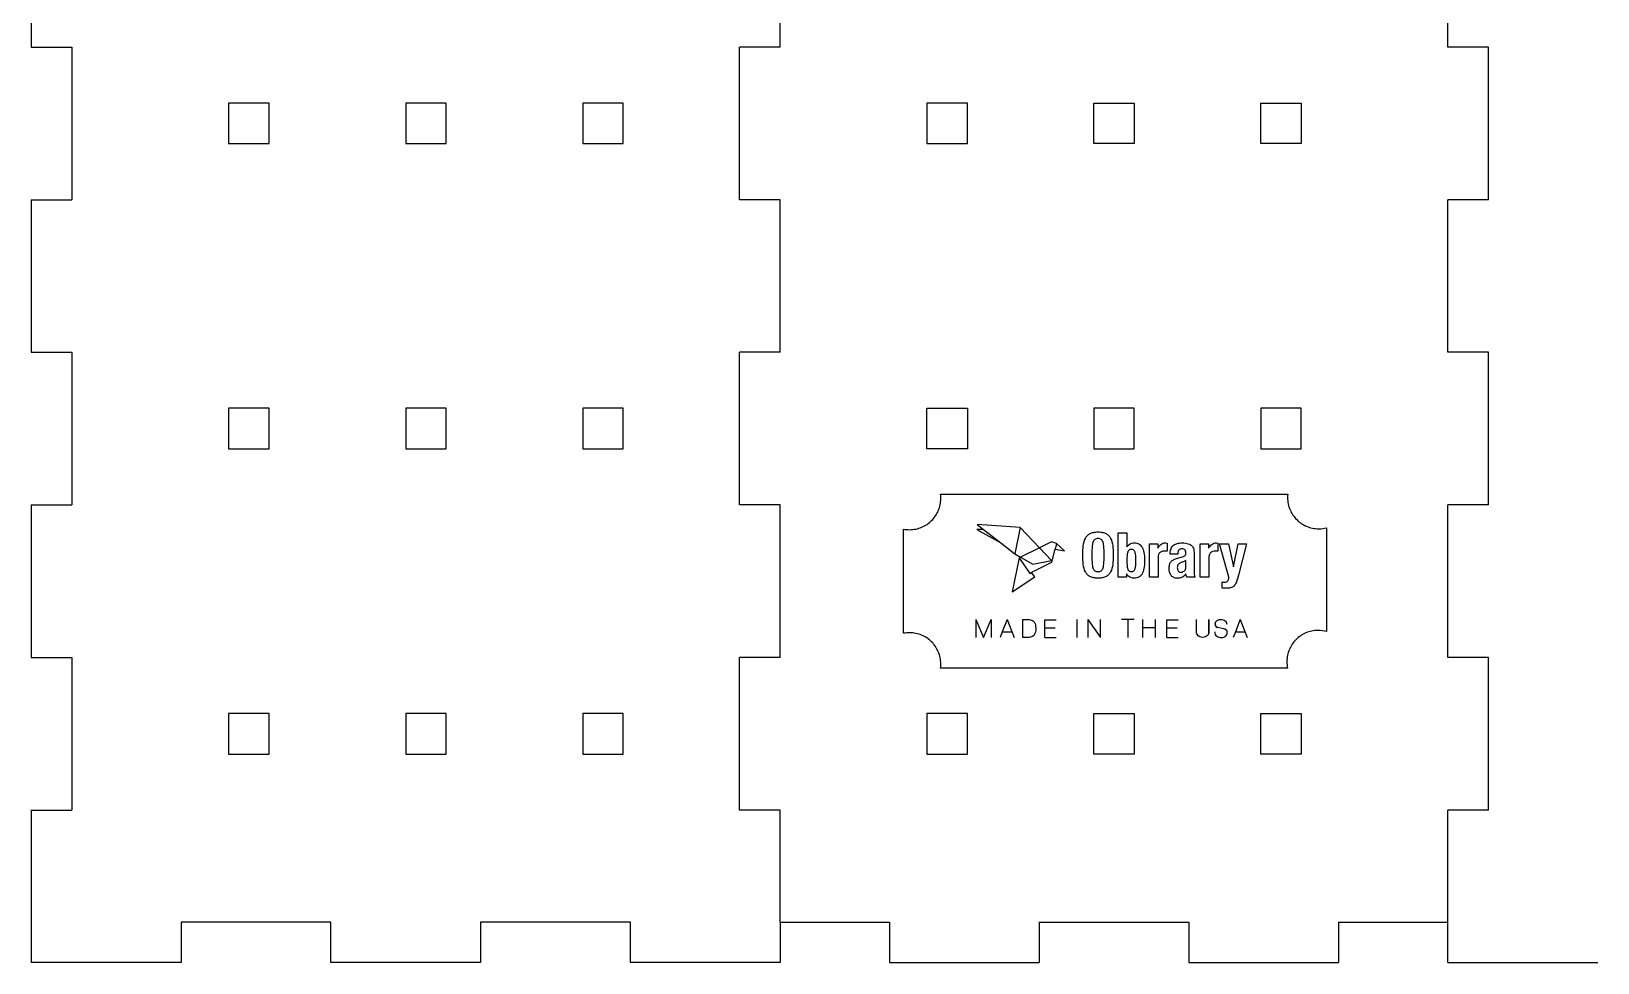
# Model space of a CAD drawing. Extents: x -198 to 198, y -259 to 259.
# Drawn here: x -197.1 to 2.1, y -71.3 to 47.2 of the extents above; entities that cross this region are included whole.
import ezdxf

# ---------------------------------------------------------------- set-up
doc = ezdxf.new("R2010")
doc.units = 0
doc.header["$MEASUREMENT"] = 0
doc.layers.get('0').update_dxf_attribs({"linetype": 'CONTINUOUS'})

msp = doc.modelspace()

# ---------------------------------------------------------------- linework, layer by layer
for p, q in [((-197.14, 64.65), (-197.14, 45.23)), ((-101.89, 45.23), (-101.89, 64.65)), ((-16.95, 45.23), (-16.95, 64.65)), ((-197.14, 45.23), (-191.99, 45.23)), ((-191.99, 45.23), (-191.99, 25.81)), ((-107.05, 25.81), (-107.05, 45.23)), ((-101.89, 45.23), (-107.05, 45.23)), ((-11.8, 45.23), (-16.95, 45.23)), ((-11.8, 25.81), (-11.8, 45.23)), ((-166.88, 38.1), (-172.04, 38.1)), ((-172.04, 38.1), (-172.04, 32.94)), ((-166.88, 32.94), (-166.88, 38.1)), ((-149.52, 38.1), (-149.52, 32.94)), ((-144.36, 38.1), (-149.52, 38.1)), ((-144.36, 32.94), (-144.36, 38.1)), ((-126.99, 38.1), (-126.99, 32.94)), ((-121.84, 38.1), (-126.99, 38.1)), ((-121.84, 32.94), (-121.84, 38.1)), ((-78.08, 38.1), (-83.23, 38.1)), ((-83.23, 38.1), (-83.23, 32.94)), ((-78.08, 32.94), (-78.08, 38.1)), ((-62, 38.1), (-56.84, 38.1)), ((-62, 32.94), (-62, 38.1)), ((-56.84, 38.1), (-56.84, 32.94)), ((-40.76, 32.94), (-40.76, 38.1)), ((-40.76, 38.1), (-35.61, 38.1)), ((-35.61, 38.1), (-35.61, 32.94)), ((-172.04, 32.94), (-166.88, 32.94)), ((-149.52, 32.94), (-144.36, 32.94)), ((-126.99, 32.94), (-121.84, 32.94)), ((-83.23, 32.94), (-78.08, 32.94)), ((-56.84, 32.94), (-62, 32.94)), ((-35.61, 32.94), (-40.76, 32.94)), ((-197.14, 25.81), (-197.14, 6.38)), ((-197.14, 25.81), (-191.99, 25.81)), ((-101.89, 25.81), (-107.05, 25.81)), ((-101.89, 6.38), (-101.89, 25.81)), ((-11.8, 25.81), (-16.95, 25.81)), ((-16.95, 6.38), (-16.95, 25.81)), ((-197.14, 6.38), (-191.99, 6.38)), ((-191.99, 6.38), (-191.99, -13.04)), ((-101.89, 6.38), (-107.05, 6.38)), ((-107.05, -13.04), (-107.05, 6.38)), ((-11.8, 6.38), (-16.95, 6.38)), ((-11.8, -13.04), (-11.8, 6.38)), ((-166.88, -0.75), (-172.04, -0.75)), ((-172.04, -0.75), (-172.04, -5.91)), ((-166.88, -5.91), (-166.88, -0.75)), ((-149.52, -0.75), (-149.52, -5.91)), ((-144.36, -0.75), (-149.52, -0.75)), ((-144.36, -5.91), (-144.36, -0.75)), ((-126.99, -0.75), (-126.99, -5.91)), ((-121.84, -0.75), (-126.99, -0.75)), ((-121.84, -5.91), (-121.84, -0.75)), ((-83.23, -5.91), (-83.23, -0.75)), ((-83.23, -0.75), (-78.08, -0.75)), ((-78.08, -0.75), (-78.08, -5.91)), ((-56.84, -0.75), (-62, -0.75)), ((-62, -0.75), (-62, -5.91)), ((-56.84, -5.91), (-56.84, -0.75)), ((-35.61, -0.75), (-40.76, -0.75)), ((-40.76, -0.75), (-40.76, -5.91)), ((-35.61, -5.91), (-35.61, -0.75)), ((-172.04, -5.91), (-166.88, -5.91)), ((-149.52, -5.91), (-144.36, -5.91)), ((-126.99, -5.91), (-121.84, -5.91)), ((-78.08, -5.91), (-83.23, -5.91)), ((-62, -5.91), (-56.84, -5.91)), ((-40.76, -5.91), (-35.61, -5.91)), ((-81.47, -11.95), (-81.5, -11.68)), ((-81.5, -11.68), (-37.32, -11.68)), ((-81.46, -12.23), (-81.47, -11.95)), ((-37.34, -11.9), (-37.35, -12.11)), ((-37.32, -11.68), (-37.34, -11.9)), ((-197.14, -13.04), (-197.14, -32.47)), ((-197.14, -13.04), (-191.99, -13.04)), ((-101.89, -13.04), (-107.05, -13.04)), ((-101.89, -32.47), (-101.89, -13.04)), ((-81.85, -13.95), (-81.78, -13.78)), ((-81.78, -13.78), (-81.7, -13.6)), ((-81.7, -13.6), (-81.64, -13.41)), ((-81.64, -13.41), (-81.59, -13.22)), ((-81.59, -13.22), (-81.54, -13.03)), ((-81.54, -13.03), (-81.51, -12.84)), ((-81.51, -12.84), (-81.48, -12.64)), ((-81.48, -12.64), (-81.47, -12.43)), ((-81.47, -12.43), (-81.46, -12.23)), ((-37.35, -12.11), (-37.34, -12.32)), ((-37.34, -12.32), (-37.33, -12.52)), ((-37.33, -12.52), (-37.3, -12.72)), ((-37.3, -12.72), (-37.26, -12.91)), ((-37.26, -12.91), (-37.22, -13.11)), ((-37.22, -13.11), (-37.17, -13.29)), ((-37.17, -13.29), (-37.1, -13.48)), ((-37.1, -13.48), (-37.03, -13.66)), ((-37.03, -13.66), (-36.95, -13.84)), ((-36.95, -13.84), (-36.87, -14.01)), ((-16.95, -32.47), (-16.95, -13.04)), ((-11.8, -13.04), (-16.95, -13.04)), ((-84.07, -15.96), (-83.89, -15.89)), ((-83.89, -15.89), (-83.71, -15.81)), ((-83.71, -15.81), (-83.54, -15.72)), ((-83.54, -15.72), (-83.38, -15.63)), ((-83.38, -15.63), (-83.21, -15.52)), ((-83.21, -15.52), (-83.06, -15.41)), ((-83.06, -15.41), (-82.91, -15.29)), ((-82.91, -15.29), (-82.76, -15.17)), ((-82.76, -15.17), (-82.63, -15.04)), ((-82.63, -15.04), (-82.49, -14.9)), ((-82.49, -14.9), (-82.37, -14.76)), ((-82.37, -14.76), (-82.25, -14.61)), ((-82.25, -14.61), (-82.14, -14.45)), ((-82.14, -14.45), (-82.04, -14.29)), ((-82.04, -14.29), (-81.94, -14.12)), ((-81.94, -14.12), (-81.85, -13.95)), ((-71.34, -15.91), (-76.83, -15.55)), ((-76.83, -15.55), (-76.03, -16.17)), ((-71.34, -15.91), (-72.03, -19.27)), ((-68.9, -18.51), (-71.34, -15.91)), ((-36.87, -14.01), (-36.77, -14.17)), ((-36.77, -14.17), (-36.67, -14.33)), ((-36.67, -14.33), (-36.56, -14.49)), ((-36.56, -14.49), (-36.44, -14.64)), ((-36.44, -14.64), (-36.32, -14.78)), ((-36.32, -14.78), (-36.18, -14.92)), ((-36.18, -14.92), (-36.05, -15.05)), ((-36.05, -15.05), (-35.9, -15.18)), ((-35.9, -15.18), (-35.75, -15.3)), ((-35.75, -15.3), (-35.6, -15.41)), ((-35.6, -15.41), (-35.44, -15.51)), ((-35.44, -15.51), (-35.27, -15.6)), ((-35.27, -15.6), (-35.1, -15.69)), ((-35.1, -15.69), (-34.92, -15.77)), ((-34.92, -15.77), (-34.74, -15.84)), ((-34.74, -15.84), (-34.56, -15.91)), ((-34.56, -15.91), (-34.37, -15.96)), ((-86.22, -16.12), (-86.03, -16.16)), ((-86.22, -29.39), (-86.22, -16.12)), ((-86.03, -16.16), (-85.84, -16.18)), ((-85.84, -16.18), (-85.64, -16.19)), ((-85.64, -16.19), (-85.44, -16.2)), ((-85.44, -16.2), (-85.23, -16.19)), ((-85.23, -16.19), (-85.03, -16.18)), ((-85.03, -16.18), (-84.83, -16.15)), ((-84.83, -16.15), (-84.63, -16.12)), ((-84.63, -16.12), (-84.44, -16.08)), ((-84.44, -16.08), (-84.25, -16.02)), ((-84.25, -16.02), (-84.07, -15.96)), ((-76.87, -16.17), (-73.81, -17.89)), ((-76.03, -16.17), (-76.87, -16.17)), ((-76.03, -16.17), (-73.81, -17.89)), ((-73.81, -17.89), (-72.03, -19.27)), ((-67.36, -17.75), (-68.9, -18.51)), ((-66.72, -17.96), (-67.36, -17.75)), ((-63.29, -17.98), (-63.23, -17.74)), ((-63.23, -17.74), (-63.16, -17.52)), ((-63.16, -17.52), (-63.07, -17.31)), ((-63.07, -17.31), (-63.01, -17.21)), ((-63.01, -17.21), (-62.96, -17.12)), ((-62.96, -17.12), (-62.89, -17.04)), ((-62.89, -17.04), (-62.82, -16.96)), ((-62.82, -16.96), (-62.75, -16.89)), ((-62.75, -16.89), (-62.67, -16.82)), ((-62.67, -16.82), (-62.58, -16.76)), ((-62.58, -16.76), (-62.48, -16.7)), ((-62.48, -16.7), (-62.38, -16.65)), ((-62.38, -16.65), (-62.27, -16.61)), ((-62.27, -16.61), (-62.16, -16.57)), ((-62.16, -16.57), (-62.03, -16.54)), ((-62.11, -17.81), (-62.14, -17.94)), ((-62.06, -17.69), (-62.11, -17.81)), ((-62, -17.59), (-62.06, -17.69)), ((-62.03, -16.54), (-61.9, -16.52)), ((-61.94, -17.51), (-62, -17.59)), ((-61.87, -17.44), (-61.94, -17.51)), ((-61.9, -16.52), (-61.76, -16.5)), ((-61.78, -17.39), (-61.87, -17.44)), ((-61.69, -17.35), (-61.78, -17.39)), ((-61.76, -16.5), (-61.62, -16.49)), ((-61.58, -17.33), (-61.69, -17.35)), ((-61.62, -16.49), (-61.46, -16.48)), ((-61.46, -17.32), (-61.58, -17.33)), ((-61.46, -16.48), (-61.3, -16.49)), ((-61.34, -17.33), (-61.46, -17.32)), ((-61.23, -17.35), (-61.34, -17.33)), ((-61.3, -16.49), (-61.16, -16.5)), ((-61.14, -17.39), (-61.23, -17.35)), ((-61.16, -16.5), (-61.02, -16.52)), ((-61.05, -17.44), (-61.14, -17.39)), ((-60.98, -17.51), (-61.05, -17.44)), ((-61.02, -16.52), (-60.88, -16.54)), ((-60.91, -17.59), (-60.98, -17.51)), ((-60.86, -17.69), (-60.91, -17.59)), ((-60.88, -16.54), (-60.76, -16.57)), ((-60.81, -17.81), (-60.86, -17.69)), ((-60.77, -17.94), (-60.81, -17.81)), ((-60.76, -16.57), (-60.64, -16.61)), ((-60.64, -16.61), (-60.54, -16.65)), ((-60.54, -16.65), (-60.43, -16.7)), ((-60.43, -16.7), (-60.34, -16.76)), ((-60.34, -16.76), (-60.25, -16.82)), ((-60.25, -16.82), (-60.17, -16.89)), ((-60.17, -16.89), (-60.1, -16.96)), ((-60.1, -16.96), (-60.03, -17.04)), ((-60.03, -17.04), (-59.96, -17.12)), ((-59.96, -17.12), (-59.9, -17.21)), ((-59.9, -17.21), (-59.85, -17.31)), ((-59.85, -17.31), (-59.76, -17.52)), ((-59.76, -17.52), (-59.69, -17.74)), ((-59.69, -17.74), (-59.63, -17.98)), ((-58.89, -16.59), (-57.79, -16.59)), ((-58.89, -22.26), (-58.89, -16.59)), ((-57.79, -16.59), (-57.79, -18.39)), ((-57.27, -17.95), (-57.14, -17.91)), ((-57.14, -17.91), (-57, -17.89)), ((-57, -17.89), (-56.86, -17.88)), ((-56.86, -17.88), (-56.69, -17.89)), ((-56.69, -17.89), (-56.54, -17.91)), ((-56.54, -17.91), (-56.4, -17.95)), ((-53.32, -17.99), (-53.18, -17.93)), ((-53.18, -17.93), (-53.03, -17.89)), ((-53.03, -17.89), (-52.87, -17.88)), ((-52.87, -17.88), (-52.67, -17.9)), ((-52.67, -17.9), (-52.67, -18.94)), ((-51.36, -17.95), (-51.23, -17.92)), ((-51.23, -17.92), (-51.08, -17.9)), ((-51.08, -17.9), (-50.93, -17.88)), ((-50.93, -17.88), (-50.78, -17.88)), ((-50.78, -17.88), (-50.55, -17.89)), ((-50.55, -17.89), (-50.34, -17.91)), ((-50.34, -17.91), (-50.15, -17.94)), ((-46.86, -17.99), (-46.72, -17.93)), ((-46.72, -17.93), (-46.57, -17.89)), ((-46.57, -17.89), (-46.41, -17.88)), ((-46.41, -17.88), (-46.21, -17.9)), ((-46.21, -17.9), (-46.21, -18.94)), ((-34.37, -15.96), (-34.18, -16)), ((-34.18, -16), (-33.98, -16.04)), ((-33.98, -16.04), (-33.78, -16.06)), ((-33.78, -16.06), (-33.58, -16.08)), ((-33.58, -16.08), (-33.38, -16.08)), ((-33.38, -16.08), (-33.12, -16.08)), ((-33.12, -16.08), (-32.87, -16.05)), ((-32.87, -16.05), (-32.63, -16.01)), ((-32.63, -16.01), (-32.38, -15.96)), ((-32.38, -15.96), (-32.38, -29.17)), ((-71.47, -19.77), (-72.36, -24.11)), ((-72.03, -19.27), (-71.3, -19.69)), ((-71.3, -19.69), (-71.47, -19.77)), ((-71.47, -19.77), (-70.15, -21.77)), ((-68.9, -18.51), (-71.3, -19.69)), ((-71.3, -19.69), (-69.74, -20.59)), ((-67.38, -20.13), (-68.9, -18.51)), ((-67.35, -20.33), (-66.92, -18.66)), ((-66.72, -17.96), (-66.92, -18.66)), ((-66.92, -18.66), (-65.72, -18.87)), ((-65.72, -18.87), (-66.72, -17.96)), ((-63.39, -19.11), (-63.38, -18.81)), ((-63.39, -19.43), (-63.39, -19.11)), ((-63.39, -19.75), (-63.39, -19.43)), ((-63.38, -20.05), (-63.39, -19.75)), ((-63.38, -18.81), (-63.36, -18.52)), ((-63.36, -18.52), (-63.33, -18.24)), ((-63.33, -18.24), (-63.29, -17.98)), ((-62.24, -18.9), (-62.25, -19.43)), ((-62.25, -19.43), (-62.24, -19.96)), ((-62.22, -18.46), (-62.24, -18.9)), ((-62.2, -18.27), (-62.22, -18.46)), ((-62.17, -18.1), (-62.2, -18.27)), ((-62.14, -17.94), (-62.17, -18.1)), ((-60.74, -18.1), (-60.77, -17.94)), ((-60.72, -18.27), (-60.74, -18.1)), ((-60.7, -18.46), (-60.72, -18.27)), ((-60.68, -18.9), (-60.7, -18.46)), ((-60.67, -19.43), (-60.68, -18.9)), ((-60.68, -19.96), (-60.67, -19.43)), ((-59.63, -17.98), (-59.59, -18.24)), ((-59.59, -18.24), (-59.56, -18.52)), ((-59.56, -18.52), (-59.54, -18.81)), ((-59.54, -18.81), (-59.53, -19.11)), ((-59.53, -19.75), (-59.54, -20.05)), ((-59.53, -19.11), (-59.53, -19.43)), ((-59.53, -19.43), (-59.53, -19.75)), ((-57.79, -18.39), (-57.69, -18.27)), ((-57.77, -19.52), (-57.79, -19.8)), ((-57.79, -19.8), (-57.79, -20.13)), ((-57.74, -19.27), (-57.77, -19.52)), ((-57.71, -19.17), (-57.74, -19.27)), ((-57.68, -19.08), (-57.71, -19.17)), ((-57.69, -18.27), (-57.59, -18.17)), ((-57.65, -18.99), (-57.68, -19.08)), ((-57.61, -18.92), (-57.65, -18.99)), ((-57.56, -18.86), (-57.61, -18.92)), ((-57.59, -18.17), (-57.49, -18.08)), ((-57.51, -18.81), (-57.56, -18.86)), ((-57.44, -18.77), (-57.51, -18.81)), ((-57.49, -18.08), (-57.38, -18.01)), ((-57.38, -18.74), (-57.44, -18.77)), ((-57.38, -18.01), (-57.27, -17.95)), ((-57.3, -18.73), (-57.38, -18.74)), ((-57.21, -18.72), (-57.3, -18.73)), ((-57.13, -18.73), (-57.21, -18.72)), ((-57.05, -18.74), (-57.13, -18.73)), ((-56.98, -18.77), (-57.05, -18.74)), ((-56.92, -18.81), (-56.98, -18.77)), ((-56.87, -18.86), (-56.92, -18.81)), ((-56.82, -18.92), (-56.87, -18.86)), ((-56.78, -18.99), (-56.82, -18.92)), ((-56.75, -19.08), (-56.78, -18.99)), ((-56.72, -19.17), (-56.75, -19.08)), ((-56.7, -19.27), (-56.72, -19.17)), ((-56.66, -19.52), (-56.7, -19.27)), ((-56.64, -19.8), (-56.66, -19.52)), ((-56.64, -20.13), (-56.64, -19.8)), ((-56.4, -17.95), (-56.27, -18.01)), ((-56.27, -18.01), (-56.15, -18.08)), ((-56.15, -18.08), (-56.05, -18.17)), ((-56.05, -18.17), (-55.95, -18.28)), ((-55.95, -18.28), (-55.86, -18.41)), ((-55.86, -18.41), (-55.79, -18.55)), ((-55.79, -18.55), (-55.72, -18.72)), ((-55.72, -18.72), (-55.67, -18.9)), ((-55.67, -18.9), (-55.62, -19.11)), ((-55.62, -19.11), (-55.59, -19.33)), ((-55.59, -19.33), (-55.56, -19.57)), ((-55.56, -19.57), (-55.55, -19.84)), ((-55.55, -19.84), (-55.54, -20.13)), ((-54.92, -17.99), (-53.87, -17.99)), ((-54.92, -22.26), (-54.92, -17.99)), ((-53.87, -17.99), (-53.87, -18.56)), ((-53.87, -18.56), (-53.77, -18.42)), ((-53.8, -19.5), (-53.82, -19.6)), ((-53.82, -19.6), (-53.82, -19.7)), ((-53.82, -19.7), (-53.82, -22.26)), ((-53.78, -19.42), (-53.8, -19.5)), ((-53.75, -19.34), (-53.78, -19.42)), ((-53.77, -18.42), (-53.67, -18.28)), ((-53.71, -19.27), (-53.75, -19.34)), ((-53.67, -19.2), (-53.71, -19.27)), ((-53.67, -18.28), (-53.56, -18.17)), ((-53.62, -19.15), (-53.67, -19.2)), ((-53.56, -19.1), (-53.62, -19.15)), ((-53.56, -18.17), (-53.45, -18.07)), ((-53.5, -19.06), (-53.56, -19.1)), ((-53.44, -19.02), (-53.5, -19.06)), ((-53.45, -18.07), (-53.32, -17.99)), ((-53.37, -18.99), (-53.44, -19.02)), ((-53.3, -18.97), (-53.37, -18.99)), ((-53.16, -18.94), (-53.3, -18.97)), ((-53.01, -18.93), (-53.16, -18.94)), ((-52.84, -18.93), (-53.01, -18.93)), ((-52.67, -18.94), (-52.84, -18.93)), ((-52.28, -19.2), (-52.27, -19.02)), ((-52.28, -19.3), (-52.28, -19.2)), ((-51.3, -19.3), (-52.28, -19.3)), ((-52.27, -19.02), (-52.25, -18.86)), ((-52.25, -18.86), (-52.21, -18.71)), ((-52.21, -18.71), (-52.16, -18.58)), ((-52.16, -18.58), (-52.1, -18.46)), ((-52.1, -18.46), (-52.02, -18.35)), ((-52.02, -18.35), (-51.94, -18.25)), ((-51.94, -18.25), (-51.84, -18.17)), ((-51.84, -18.17), (-51.73, -18.1)), ((-51.73, -18.1), (-51.62, -18.04)), ((-51.72, -19.95), (-51.6, -19.9)), ((-51.62, -18.04), (-51.49, -17.99)), ((-51.6, -19.9), (-51.34, -19.82)), ((-51.49, -17.99), (-51.36, -17.95)), ((-51.34, -19.82), (-50.72, -19.65)), ((-51.29, -19.06), (-51.3, -19.18)), ((-51.3, -19.18), (-51.3, -19.3)), ((-51.26, -18.96), (-51.29, -19.06)), ((-51.22, -18.86), (-51.26, -18.96)), ((-51.17, -18.78), (-51.22, -18.86)), ((-51.1, -18.71), (-51.17, -18.78)), ((-51.01, -18.67), (-51.1, -18.71)), ((-50.91, -18.64), (-51.01, -18.67)), ((-50.79, -18.63), (-50.91, -18.64)), ((-50.66, -18.64), (-50.79, -18.63)), ((-50.72, -19.65), (-50.6, -19.62)), ((-50.56, -18.66), (-50.66, -18.64)), ((-50.6, -19.62), (-50.51, -19.58)), ((-50.47, -18.71), (-50.56, -18.66)), ((-50.51, -19.58), (-50.44, -19.53)), ((-50.4, -18.77), (-50.47, -18.71)), ((-50.44, -19.53), (-50.38, -19.48)), ((-50.34, -18.84), (-50.4, -18.77)), ((-50.38, -19.48), (-50.33, -19.41)), ((-50.31, -18.93), (-50.34, -18.84)), ((-50.33, -19.41), (-50.3, -19.34)), ((-50.29, -19.04), (-50.31, -18.93)), ((-50.3, -19.34), (-50.29, -19.25)), ((-50.28, -19.15), (-50.29, -19.04)), ((-50.29, -19.25), (-50.28, -19.15)), ((-50.15, -17.94), (-49.99, -17.98)), ((-49.99, -17.98), (-49.84, -18.03)), ((-49.84, -18.03), (-49.72, -18.09)), ((-49.72, -18.09), (-49.61, -18.16)), ((-49.61, -18.16), (-49.52, -18.25)), ((-49.52, -18.25), (-49.44, -18.34)), ((-49.44, -18.34), (-49.38, -18.44)), ((-49.38, -18.44), (-49.33, -18.55)), ((-49.33, -18.55), (-49.29, -18.66)), ((-49.29, -18.66), (-49.26, -18.78)), ((-49.26, -18.78), (-49.25, -18.91)), ((-49.25, -18.91), (-49.24, -19.05)), ((-49.24, -19.05), (-49.23, -19.19)), ((-49.23, -19.19), (-49.23, -21.44)), ((-48.45, -22.26), (-48.45, -17.99)), ((-48.45, -17.99), (-47.41, -17.99)), ((-47.41, -17.99), (-47.41, -18.56)), ((-47.41, -18.56), (-47.3, -18.42)), ((-47.35, -19.6), (-47.36, -19.7)), ((-47.36, -19.7), (-47.36, -22.26)), ((-47.34, -19.5), (-47.35, -19.6)), ((-47.32, -19.42), (-47.34, -19.5)), ((-47.29, -19.34), (-47.32, -19.42)), ((-47.3, -18.42), (-47.21, -18.28)), ((-47.25, -19.27), (-47.29, -19.34)), ((-47.2, -19.2), (-47.25, -19.27)), ((-47.21, -18.28), (-47.1, -18.17)), ((-47.15, -19.15), (-47.2, -19.2)), ((-47.1, -19.1), (-47.15, -19.15)), ((-47.1, -18.17), (-46.98, -18.07)), ((-47.04, -19.06), (-47.1, -19.1)), ((-46.97, -19.02), (-47.04, -19.06)), ((-46.98, -18.07), (-46.86, -17.99)), ((-46.91, -18.99), (-46.97, -19.02)), ((-46.84, -18.97), (-46.91, -18.99)), ((-46.69, -18.94), (-46.84, -18.97)), ((-46.55, -18.93), (-46.69, -18.94)), ((-46.38, -18.93), (-46.55, -18.93)), ((-46.21, -18.94), (-46.38, -18.93)), ((-45.99, -17.99), (-44.85, -17.99)), ((-44.8, -22.26), (-45.99, -17.99)), ((-44.85, -17.99), (-44.22, -20.94)), ((-44.22, -20.94), (-43.64, -17.99)), ((-43.64, -17.99), (-42.55, -17.99)), ((-42.55, -17.99), (-43.58, -21.98)), ((-70.15, -21.77), (-69.94, -21.64)), ((-69.94, -21.64), (-69.88, -21.62)), ((-69.48, -22.2), (-69.94, -21.64)), ((-69.88, -21.62), (-67.35, -20.33)), ((-69.74, -20.59), (-67.38, -20.13)), ((-63.36, -20.34), (-63.38, -20.05)), ((-63.33, -20.62), (-63.36, -20.34)), ((-63.29, -20.88), (-63.33, -20.62)), ((-63.23, -21.12), (-63.29, -20.88)), ((-63.16, -21.34), (-63.23, -21.12)), ((-63.07, -21.55), (-63.16, -21.34)), ((-63.01, -21.64), (-63.07, -21.55)), ((-62.96, -21.73), (-63.01, -21.64)), ((-62.89, -21.82), (-62.96, -21.73)), ((-62.82, -21.9), (-62.89, -21.82)), ((-62.75, -21.97), (-62.82, -21.9)), ((-62.24, -19.96), (-62.22, -20.4)), ((-62.22, -20.4), (-62.2, -20.59)), ((-62.2, -20.59), (-62.17, -20.76)), ((-62.17, -20.76), (-62.14, -20.92)), ((-62.14, -20.92), (-62.11, -21.05)), ((-62.11, -21.05), (-62.06, -21.17)), ((-62.06, -21.17), (-62, -21.27)), ((-62, -21.27), (-61.94, -21.35)), ((-61.94, -21.35), (-61.87, -21.42)), ((-61.87, -21.42), (-61.78, -21.47)), ((-61.78, -21.47), (-61.69, -21.5)), ((-61.69, -21.5), (-61.58, -21.53)), ((-61.58, -21.53), (-61.46, -21.53)), ((-61.46, -21.53), (-61.34, -21.53)), ((-61.34, -21.53), (-61.23, -21.5)), ((-61.23, -21.5), (-61.14, -21.47)), ((-61.14, -21.47), (-61.05, -21.42)), ((-61.05, -21.42), (-60.98, -21.35)), ((-60.98, -21.35), (-60.91, -21.27)), ((-60.91, -21.27), (-60.86, -21.17)), ((-60.86, -21.17), (-60.81, -21.05)), ((-60.81, -21.05), (-60.77, -20.92)), ((-60.77, -20.92), (-60.74, -20.76)), ((-60.74, -20.76), (-60.72, -20.59)), ((-60.72, -20.59), (-60.7, -20.4)), ((-60.7, -20.4), (-60.68, -19.96)), ((-60.1, -21.9), (-60.17, -21.97)), ((-60.03, -21.82), (-60.1, -21.9)), ((-59.96, -21.73), (-60.03, -21.82)), ((-59.9, -21.64), (-59.96, -21.73)), ((-59.85, -21.55), (-59.9, -21.64)), ((-59.76, -21.34), (-59.85, -21.55)), ((-59.69, -21.12), (-59.76, -21.34)), ((-59.63, -20.88), (-59.69, -21.12)), ((-59.59, -20.62), (-59.63, -20.88)), ((-59.56, -20.34), (-59.59, -20.62)), ((-59.54, -20.05), (-59.56, -20.34)), ((-57.82, -21.81), (-57.84, -22.26)), ((-57.73, -21.95), (-57.82, -21.81)), ((-57.79, -20.13), (-57.79, -20.45)), ((-57.79, -20.45), (-57.77, -20.74)), ((-57.77, -20.74), (-57.74, -20.98)), ((-57.74, -20.98), (-57.71, -21.08)), ((-57.71, -21.08), (-57.68, -21.18)), ((-57.68, -21.18), (-57.65, -21.26)), ((-57.65, -21.26), (-57.61, -21.33)), ((-57.61, -21.33), (-57.56, -21.39)), ((-57.56, -21.39), (-57.51, -21.44)), ((-57.51, -21.44), (-57.44, -21.48)), ((-57.44, -21.48), (-57.38, -21.51)), ((-57.38, -21.51), (-57.3, -21.53)), ((-57.3, -21.53), (-57.21, -21.53)), ((-57.21, -21.53), (-57.13, -21.53)), ((-57.13, -21.53), (-57.05, -21.51)), ((-57.05, -21.51), (-56.98, -21.48)), ((-56.98, -21.48), (-56.92, -21.44)), ((-56.92, -21.44), (-56.87, -21.39)), ((-56.87, -21.39), (-56.82, -21.33)), ((-56.82, -21.33), (-56.78, -21.26)), ((-56.78, -21.26), (-56.75, -21.18)), ((-56.75, -21.18), (-56.72, -21.08)), ((-56.72, -21.08), (-56.7, -20.98)), ((-56.7, -20.98), (-56.66, -20.74)), ((-56.66, -20.74), (-56.64, -20.45)), ((-56.64, -20.45), (-56.64, -20.13)), ((-55.86, -21.85), (-55.95, -21.97)), ((-55.79, -21.7), (-55.86, -21.85)), ((-55.72, -21.54), (-55.79, -21.7)), ((-55.67, -21.35), (-55.72, -21.54)), ((-55.62, -21.15), (-55.67, -21.35)), ((-55.59, -20.92), (-55.62, -21.15)), ((-55.56, -20.68), (-55.59, -20.92)), ((-55.55, -20.41), (-55.56, -20.68)), ((-55.54, -20.13), (-55.55, -20.41)), ((-52.42, -21.15), (-52.41, -21.01)), ((-52.4, -21.37), (-52.42, -21.15)), ((-52.41, -21.01), (-52.4, -20.87)), ((-52.4, -20.87), (-52.38, -20.75)), ((-52.39, -21.48), (-52.4, -21.37)), ((-52.36, -21.58), (-52.39, -21.48)), ((-52.38, -20.75), (-52.35, -20.63)), ((-52.33, -21.69), (-52.36, -21.58)), ((-52.35, -20.63), (-52.32, -20.53)), ((-52.29, -21.79), (-52.33, -21.69)), ((-52.32, -20.53), (-52.27, -20.43)), ((-52.24, -21.89), (-52.29, -21.79)), ((-52.27, -20.43), (-52.22, -20.34)), ((-52.19, -21.98), (-52.24, -21.89)), ((-52.22, -20.34), (-52.16, -20.26)), ((-52.16, -20.26), (-52.09, -20.19)), ((-52.09, -20.19), (-52.01, -20.12)), ((-52.01, -20.12), (-51.92, -20.06)), ((-51.92, -20.06), (-51.82, -20)), ((-51.82, -20), (-51.72, -19.95)), ((-51.36, -20.9), (-51.37, -21.03)), ((-51.37, -21.03), (-51.36, -21.15)), ((-51.33, -20.78), (-51.36, -20.9)), ((-51.36, -21.15), (-51.34, -21.26)), ((-51.34, -21.26), (-51.31, -21.36)), ((-51.29, -20.67), (-51.33, -20.78)), ((-51.31, -21.36), (-51.27, -21.45)), ((-51.22, -20.58), (-51.29, -20.67)), ((-51.27, -21.45), (-51.21, -21.53)), ((-51.14, -20.5), (-51.22, -20.58)), ((-51.21, -21.53), (-51.14, -21.58)), ((-51.03, -20.44), (-51.14, -20.5)), ((-51.14, -21.58), (-51.1, -21.6)), ((-51.1, -21.6), (-51.06, -21.62)), ((-51.06, -21.62), (-51.01, -21.62)), ((-50.9, -20.38), (-51.03, -20.44)), ((-51.01, -21.62), (-50.95, -21.63)), ((-50.95, -21.63), (-50.84, -21.62)), ((-50.75, -20.34), (-50.9, -20.38)), ((-50.84, -21.62), (-50.73, -21.59)), ((-50.64, -20.31), (-50.75, -20.34)), ((-50.73, -21.59), (-50.61, -21.54)), ((-50.52, -20.26), (-50.64, -20.31)), ((-50.61, -21.54), (-50.51, -21.47)), ((-50.4, -20.2), (-50.52, -20.26)), ((-50.51, -21.47), (-50.46, -21.43)), ((-50.46, -21.43), (-50.42, -21.38)), ((-50.42, -21.38), (-50.38, -21.33)), ((-50.28, -20.13), (-50.4, -20.2)), ((-50.28, -21.82), (-50.39, -21.97)), ((-50.38, -21.33), (-50.34, -21.27)), ((-50.34, -21.27), (-50.32, -21.2)), ((-50.32, -21.2), (-50.3, -21.13)), ((-50.3, -21.13), (-50.28, -21.05)), ((-50.28, -20.97), (-50.28, -20.13)), ((-50.28, -21.05), (-50.28, -20.97)), ((-50.23, -22.04), (-50.28, -21.82)), ((-49.23, -21.44), (-49.23, -21.7)), ((-49.23, -21.7), (-49.21, -21.91)), ((-49.21, -21.91), (-49.19, -22)), ((-72.36, -24.11), (-69.48, -22.2)), ((-62.67, -22.04), (-62.75, -21.97)), ((-62.58, -22.1), (-62.67, -22.04)), ((-62.48, -22.16), (-62.58, -22.1)), ((-62.38, -22.21), (-62.48, -22.16)), ((-62.27, -22.25), (-62.38, -22.21)), ((-62.16, -22.29), (-62.27, -22.25)), ((-62.03, -22.32), (-62.16, -22.29)), ((-61.9, -22.34), (-62.03, -22.32)), ((-61.76, -22.36), (-61.9, -22.34)), ((-61.62, -22.37), (-61.76, -22.36)), ((-61.46, -22.37), (-61.62, -22.37)), ((-61.3, -22.37), (-61.46, -22.37)), ((-61.16, -22.36), (-61.3, -22.37)), ((-61.02, -22.34), (-61.16, -22.36)), ((-60.88, -22.32), (-61.02, -22.34)), ((-60.76, -22.29), (-60.88, -22.32)), ((-60.64, -22.25), (-60.76, -22.29)), ((-60.54, -22.21), (-60.64, -22.25)), ((-60.43, -22.16), (-60.54, -22.21)), ((-60.34, -22.1), (-60.43, -22.16)), ((-60.25, -22.04), (-60.34, -22.1)), ((-60.17, -21.97), (-60.25, -22.04)), ((-57.84, -22.26), (-58.89, -22.26)), ((-57.63, -22.07), (-57.73, -21.95)), ((-57.52, -22.16), (-57.63, -22.07)), ((-57.41, -22.24), (-57.52, -22.16)), ((-57.29, -22.3), (-57.41, -22.24)), ((-57.15, -22.34), (-57.29, -22.3)), ((-57.01, -22.37), (-57.15, -22.34)), ((-56.86, -22.37), (-57.01, -22.37)), ((-56.69, -22.37), (-56.86, -22.37)), ((-56.54, -22.34), (-56.69, -22.37)), ((-56.4, -22.3), (-56.54, -22.34)), ((-56.27, -22.25), (-56.4, -22.3)), ((-56.15, -22.17), (-56.27, -22.25)), ((-56.05, -22.08), (-56.15, -22.17)), ((-55.95, -21.97), (-56.05, -22.08)), ((-53.82, -22.26), (-54.92, -22.26)), ((-52.12, -22.06), (-52.19, -21.98)), ((-52.05, -22.14), (-52.12, -22.06)), ((-51.96, -22.21), (-52.05, -22.14)), ((-51.87, -22.26), (-51.96, -22.21)), ((-51.76, -22.31), (-51.87, -22.26)), ((-51.65, -22.35), (-51.76, -22.31)), ((-51.52, -22.37), (-51.65, -22.35)), ((-51.38, -22.37), (-51.52, -22.37)), ((-51.2, -22.37), (-51.38, -22.37)), ((-51.03, -22.35), (-51.2, -22.37)), ((-50.88, -22.32), (-51.03, -22.35)), ((-50.74, -22.26), (-50.88, -22.32)), ((-50.61, -22.19), (-50.74, -22.26)), ((-50.5, -22.09), (-50.61, -22.19)), ((-50.39, -21.97), (-50.5, -22.09)), ((-50.19, -22.16), (-50.23, -22.04)), ((-50.15, -22.26), (-50.19, -22.16)), ((-49.1, -22.26), (-50.15, -22.26)), ((-49.19, -22), (-49.17, -22.09)), ((-49.17, -22.09), (-49.1, -22.26)), ((-47.36, -22.26), (-48.45, -22.26)), ((-45.67, -22.84), (-45.53, -22.86)), ((-45.67, -23.66), (-45.67, -22.84)), ((-45.22, -23.66), (-45.67, -23.66)), ((-45.53, -22.86), (-45.38, -22.87)), ((-45.38, -22.87), (-45.24, -22.86)), ((-45.24, -22.86), (-45.13, -22.83)), ((-44.88, -23.65), (-45.22, -23.66)), ((-45.13, -22.83), (-45.03, -22.78)), ((-45.03, -22.78), (-44.95, -22.71)), ((-44.95, -22.71), (-44.89, -22.62)), ((-44.89, -22.62), (-44.84, -22.52)), ((-44.73, -23.63), (-44.88, -23.65)), ((-44.84, -22.52), (-44.81, -22.4)), ((-44.81, -22.4), (-44.8, -22.26)), ((-44.59, -23.61), (-44.73, -23.63)), ((-44.47, -23.57), (-44.59, -23.61)), ((-44.36, -23.52), (-44.47, -23.57)), ((-44.26, -23.45), (-44.36, -23.52)), ((-44.16, -23.37), (-44.26, -23.45)), ((-44.08, -23.28), (-44.16, -23.37)), ((-44, -23.16), (-44.08, -23.28)), ((-43.93, -23.02), (-44, -23.16)), ((-43.86, -22.86), (-43.93, -23.02)), ((-43.79, -22.68), (-43.86, -22.86)), ((-43.72, -22.47), (-43.79, -22.68)), ((-43.58, -21.98), (-43.72, -22.47)), ((-76.99, -27.65), (-76.02, -29.9)), ((-76.99, -27.65), (-76.99, -29.9)), ((-76.02, -29.9), (-75.05, -27.65)), ((-75.05, -27.65), (-75.05, -29.9)), ((-73.02, -27.65), (-73.64, -29.19)), ((-73.02, -27.65), (-72.13, -29.9)), ((-71.03, -29.9), (-71.03, -27.65)), ((-71.03, -27.65), (-70.22, -27.65)), ((-70.22, -27.65), (-70.05, -27.66)), ((-70.05, -27.66), (-69.9, -27.7)), ((-69.9, -27.7), (-69.78, -27.76)), ((-69.78, -27.76), (-69.67, -27.83)), ((-69.67, -27.83), (-69.59, -27.92)), ((-68.24, -27.66), (-66.79, -27.66)), ((-68.24, -28.75), (-68.24, -27.66)), ((-64.13, -29.9), (-64.13, -27.65)), ((-62.75, -27.65), (-61.15, -29.9)), ((-62.75, -27.65), (-62.75, -29.9)), ((-61.15, -29.9), (-61.15, -27.65)), ((-57.66, -27.65), (-58.47, -27.65)), ((-56.84, -27.65), (-57.66, -27.65)), ((-57.66, -27.65), (-57.66, -29.9)), ((-55.75, -28.66), (-55.75, -27.65)), ((-54.17, -27.65), (-54.17, -28.66)), ((-52.71, -29.9), (-52.71, -27.66)), ((-52.71, -27.66), (-51.25, -27.66)), ((-48.93, -29.19), (-48.93, -27.65)), ((-47.36, -29.32), (-47.35, -27.65)), ((-47.35, -27.65), (-47.35, -29.19)), ((-46.5, -27.97), (-46.44, -27.87)), ((-46.44, -27.87), (-46.37, -27.79)), ((-46.37, -27.79), (-46.27, -27.72)), ((-46.27, -27.72), (-46.15, -27.67)), ((-46.15, -27.67), (-46.01, -27.64)), ((-46.01, -27.64), (-45.85, -27.63)), ((-45.85, -27.63), (-45.69, -27.64)), ((-45.69, -27.64), (-45.54, -27.67)), ((-45.54, -27.67), (-45.41, -27.72)), ((-45.41, -27.72), (-45.29, -27.78)), ((-45.29, -27.78), (-45.2, -27.86)), ((-45.2, -27.86), (-45.14, -27.96)), ((-43.38, -27.65), (-43.99, -29.19)), ((-43.38, -27.65), (-42.48, -29.9)), ((-86.03, -29.36), (-86.22, -29.39)), ((-85.84, -29.34), (-86.03, -29.36)), ((-85.64, -29.32), (-85.84, -29.34)), ((-85.44, -29.32), (-85.64, -29.32)), ((-85.23, -29.32), (-85.44, -29.32)), ((-85.03, -29.34), (-85.23, -29.32)), ((-84.83, -29.36), (-85.03, -29.34)), ((-84.63, -29.4), (-84.83, -29.36)), ((-84.44, -29.44), (-84.63, -29.4)), ((-84.25, -29.49), (-84.44, -29.44)), ((-84.07, -29.56), (-84.25, -29.49)), ((-83.89, -29.63), (-84.07, -29.56)), ((-83.71, -29.71), (-83.89, -29.63)), ((-83.54, -29.8), (-83.71, -29.71)), ((-83.38, -29.89), (-83.54, -29.8)), ((-73.64, -29.19), (-73.92, -29.9)), ((-73.64, -29.19), (-72.41, -29.19)), ((-69.91, -29.85), (-70.05, -29.89)), ((-69.78, -29.79), (-69.91, -29.85)), ((-69.68, -29.7), (-69.78, -29.79)), ((-69.59, -29.61), (-69.68, -29.7)), ((-69.59, -27.92), (-69.52, -28.02)), ((-69.52, -29.5), (-69.59, -29.61)), ((-69.52, -28.02), (-69.43, -28.25)), ((-69.42, -29.25), (-69.52, -29.5)), ((-69.43, -28.25), (-69.39, -28.5)), ((-69.37, -28.99), (-69.42, -29.25)), ((-69.39, -28.5), (-69.37, -28.74)), ((-69.37, -28.74), (-69.37, -28.99)), ((-68.24, -29.9), (-68.24, -28.75)), ((-66.91, -28.75), (-68.24, -28.75)), ((-55.75, -28.66), (-54.17, -28.66)), ((-55.75, -29.9), (-55.75, -28.66)), ((-54.17, -28.66), (-54.17, -29.9)), ((-51.38, -28.75), (-52.71, -28.75)), ((-48.92, -29.33), (-48.93, -29.19)), ((-48.89, -29.46), (-48.92, -29.33)), ((-48.82, -29.58), (-48.89, -29.46)), ((-48.74, -29.69), (-48.82, -29.58)), ((-48.63, -29.77), (-48.74, -29.69)), ((-48.49, -29.84), (-48.63, -29.77)), ((-48.32, -29.88), (-48.49, -29.84)), ((-48.13, -29.9), (-48.32, -29.88)), ((-47.94, -29.88), (-48.13, -29.9)), ((-47.78, -29.84), (-47.94, -29.88)), ((-47.64, -29.77), (-47.78, -29.84)), ((-47.54, -29.68), (-47.64, -29.77)), ((-47.45, -29.58), (-47.54, -29.68)), ((-47.4, -29.46), (-47.45, -29.58)), ((-47.36, -29.32), (-47.4, -29.46)), ((-47.35, -29.19), (-47.36, -29.32)), ((-46.6, -29.22), (-46.59, -29.39)), ((-46.59, -29.39), (-46.54, -29.54)), ((-46.55, -28.18), (-46.53, -28.07)), ((-46.52, -28.37), (-46.55, -28.18)), ((-46.55, -28.18), (-46.52, -28.36)), ((-46.54, -29.54), (-46.46, -29.66)), ((-46.53, -28.07), (-46.5, -27.97)), ((-46.52, -28.36), (-46.46, -28.5)), ((-46.46, -28.5), (-46.52, -28.37)), ((-46.46, -28.5), (-46.35, -28.59)), ((-46.46, -29.66), (-46.36, -29.76)), ((-46.36, -29.76), (-46.23, -29.83)), ((-46.2, -28.64), (-46.35, -28.59)), ((-46.35, -28.59), (-46.2, -28.64)), ((-46.23, -29.83), (-46.09, -29.88)), ((-45.44, -28.81), (-46.2, -28.64)), ((-46.09, -29.88), (-45.94, -29.91)), ((-45.61, -29.91), (-45.47, -29.87)), ((-45.47, -29.87), (-45.34, -29.81)), ((-45.25, -28.88), (-45.44, -28.81)), ((-45.44, -28.81), (-45.26, -28.88)), ((-45.34, -29.81), (-45.24, -29.74)), ((-45.26, -28.88), (-45.18, -28.93)), ((-45.18, -28.93), (-45.25, -28.88)), ((-45.24, -29.74), (-45.15, -29.66)), ((-45.12, -29), (-45.18, -28.93)), ((-45.18, -28.93), (-45.13, -29)), ((-45.15, -29.66), (-45.09, -29.56)), ((-45.14, -27.96), (-45.1, -28.08)), ((-45.13, -29), (-45.05, -29.17)), ((-45.05, -29.17), (-45.12, -29)), ((-45.1, -28.08), (-45.09, -28.21)), ((-45.09, -29.56), (-45.04, -29.46)), ((-45.03, -29.36), (-45.05, -29.17)), ((-45.04, -29.46), (-45.03, -29.36)), ((-43.99, -29.19), (-44.27, -29.9)), ((-43.99, -29.19), (-42.77, -29.19)), ((-35.84, -29.81), (-35.99, -29.93)), ((-35.68, -29.7), (-35.84, -29.81)), ((-35.52, -29.59), (-35.68, -29.7)), ((-35.35, -29.5), (-35.52, -29.59)), ((-35.18, -29.41), (-35.35, -29.5)), ((-35.01, -29.33), (-35.18, -29.41)), ((-34.83, -29.26), (-35.01, -29.33)), ((-34.64, -29.2), (-34.83, -29.26)), ((-34.46, -29.14), (-34.64, -29.2)), ((-34.26, -29.1), (-34.46, -29.14)), ((-34.07, -29.06), (-34.26, -29.1)), ((-33.87, -29.04), (-34.07, -29.06)), ((-33.67, -29.02), (-33.87, -29.04)), ((-33.46, -29.02), (-33.67, -29.02)), ((-33.18, -29.03), (-33.46, -29.02)), ((-32.91, -29.06), (-33.18, -29.03)), ((-32.65, -29.1), (-32.91, -29.06)), ((-32.38, -29.17), (-32.65, -29.1)), ((-83.21, -29.99), (-83.38, -29.89)), ((-83.06, -30.11), (-83.21, -29.99)), ((-82.91, -30.22), (-83.06, -30.11)), ((-82.76, -30.35), (-82.91, -30.22)), ((-82.63, -30.48), (-82.76, -30.35)), ((-82.49, -30.62), (-82.63, -30.48)), ((-82.37, -30.76), (-82.49, -30.62)), ((-82.25, -30.91), (-82.37, -30.76)), ((-82.14, -31.07), (-82.25, -30.91)), ((-82.04, -31.23), (-82.14, -31.07)), ((-81.94, -31.39), (-82.04, -31.23)), ((-81.85, -31.57), (-81.94, -31.39)), ((-81.78, -31.74), (-81.85, -31.57)), ((-81.7, -31.92), (-81.78, -31.74)), ((-70.22, -29.9), (-71.03, -29.9)), ((-70.05, -29.89), (-70.22, -29.9)), ((-68.24, -29.9), (-66.79, -29.9)), ((-52.71, -29.9), (-51.25, -29.9)), ((-45.94, -29.91), (-45.78, -29.92)), ((-45.78, -29.92), (-45.61, -29.91)), ((-37.25, -31.81), (-37.31, -32)), ((-37.19, -31.62), (-37.25, -31.81)), ((-37.12, -31.44), (-37.19, -31.62)), ((-37.04, -31.27), (-37.12, -31.44)), ((-36.95, -31.1), (-37.04, -31.27)), ((-36.86, -30.93), (-36.95, -31.1)), ((-36.75, -30.77), (-36.86, -30.93)), ((-36.64, -30.61), (-36.75, -30.77)), ((-36.53, -30.46), (-36.64, -30.61)), ((-36.4, -30.32), (-36.53, -30.46)), ((-36.27, -30.18), (-36.4, -30.32)), ((-36.13, -30.05), (-36.27, -30.18)), ((-35.99, -29.93), (-36.13, -30.05)), ((-197.14, -32.47), (-191.99, -32.47)), ((-191.99, -32.47), (-191.99, -51.89)), ((-101.89, -32.47), (-107.05, -32.47)), ((-107.05, -51.89), (-107.05, -32.47)), ((-81.64, -32.11), (-81.7, -31.92)), ((-81.59, -32.3), (-81.64, -32.11)), ((-81.54, -32.49), (-81.59, -32.3)), ((-81.51, -32.68), (-81.54, -32.49)), ((-81.48, -32.88), (-81.51, -32.68)), ((-81.5, -33.83), (-81.47, -33.56)), ((-37.34, -33.83), (-81.5, -33.83)), ((-81.47, -33.08), (-81.48, -32.88)), ((-81.46, -33.29), (-81.47, -33.08)), ((-81.47, -33.56), (-81.46, -33.29)), ((-37.41, -32.58), (-37.43, -32.79)), ((-37.43, -32.79), (-37.43, -32.99)), ((-37.43, -32.99), (-37.43, -33.2)), ((-37.43, -33.2), (-37.41, -33.41)), ((-37.39, -32.39), (-37.41, -32.58)), ((-37.41, -33.41), (-37.38, -33.62)), ((-37.35, -32.19), (-37.39, -32.39)), ((-37.38, -33.62), (-37.34, -33.83)), ((-37.31, -32), (-37.35, -32.19)), ((-11.8, -32.47), (-16.95, -32.47)), ((-11.8, -51.89), (-11.8, -32.47)), ((-166.88, -39.6), (-172.04, -39.6)), ((-172.04, -39.6), (-172.04, -44.76)), ((-166.88, -44.76), (-166.88, -39.6)), ((-144.36, -39.6), (-149.52, -39.6)), ((-149.52, -39.6), (-149.52, -44.76)), ((-144.36, -44.76), (-144.36, -39.6)), ((-121.84, -39.6), (-126.99, -39.6)), ((-126.99, -39.6), (-126.99, -44.76)), ((-121.84, -44.76), (-121.84, -39.6)), ((-78.08, -39.6), (-83.23, -39.6)), ((-83.23, -39.6), (-83.23, -44.76)), ((-78.08, -44.76), (-78.08, -39.6)), ((-62, -39.6), (-56.84, -39.6)), ((-62, -44.76), (-62, -39.6)), ((-56.84, -39.6), (-56.84, -44.76)), ((-40.76, -44.76), (-40.76, -39.6)), ((-40.76, -39.6), (-35.61, -39.6)), ((-35.61, -39.6), (-35.61, -44.76)), ((-172.04, -44.76), (-166.88, -44.76)), ((-149.52, -44.76), (-144.36, -44.76)), ((-126.99, -44.76), (-121.84, -44.76)), ((-83.23, -44.76), (-78.08, -44.76)), ((-56.84, -44.76), (-62, -44.76)), ((-35.61, -44.76), (-40.76, -44.76)), ((-197.14, -51.89), (-197.14, -71.31)), ((-197.14, -51.89), (-191.99, -51.89)), ((-101.89, -51.89), (-107.05, -51.89)), ((-101.89, -66.16), (-101.89, -51.89)), ((-11.8, -51.89), (-16.95, -51.89)), ((-16.95, -66.16), (-16.95, -51.89)), ((-159.04, -66.16), (-178.09, -66.16)), ((-178.09, -66.16), (-178.09, -71.31)), ((-159.04, -71.31), (-159.04, -66.16)), ((-120.94, -66.16), (-139.99, -66.16)), ((-139.99, -66.16), (-139.99, -71.31)), ((-120.94, -71.31), (-120.94, -66.16)), ((-101.89, -66.16), (-88, -66.16)), ((-101.89, -66.16), (-101.89, -71.31)), ((-88, -66.16), (-88, -71.31)), ((-68.95, -66.16), (-49.9, -66.16)), ((-68.95, -66.16), (-68.95, -71.31)), ((-49.9, -66.16), (-49.9, -71.31)), ((-30.85, -66.16), (-30.85, -71.31)), ((-30.85, -66.16), (-16.95, -66.16)), ((-16.95, -71.31), (-16.95, -66.16)), ((-178.09, -71.31), (-197.14, -71.31)), ((-139.99, -71.31), (-159.04, -71.31)), ((-101.89, -71.31), (-120.94, -71.31)), ((-88, -71.31), (-68.95, -71.31)), ((-49.9, -71.31), (-30.85, -71.31)), ((-16.95, -71.31), (2.1, -71.31))]:
    msp.add_line(p, q)

doc.saveas('drawing.dxf')
